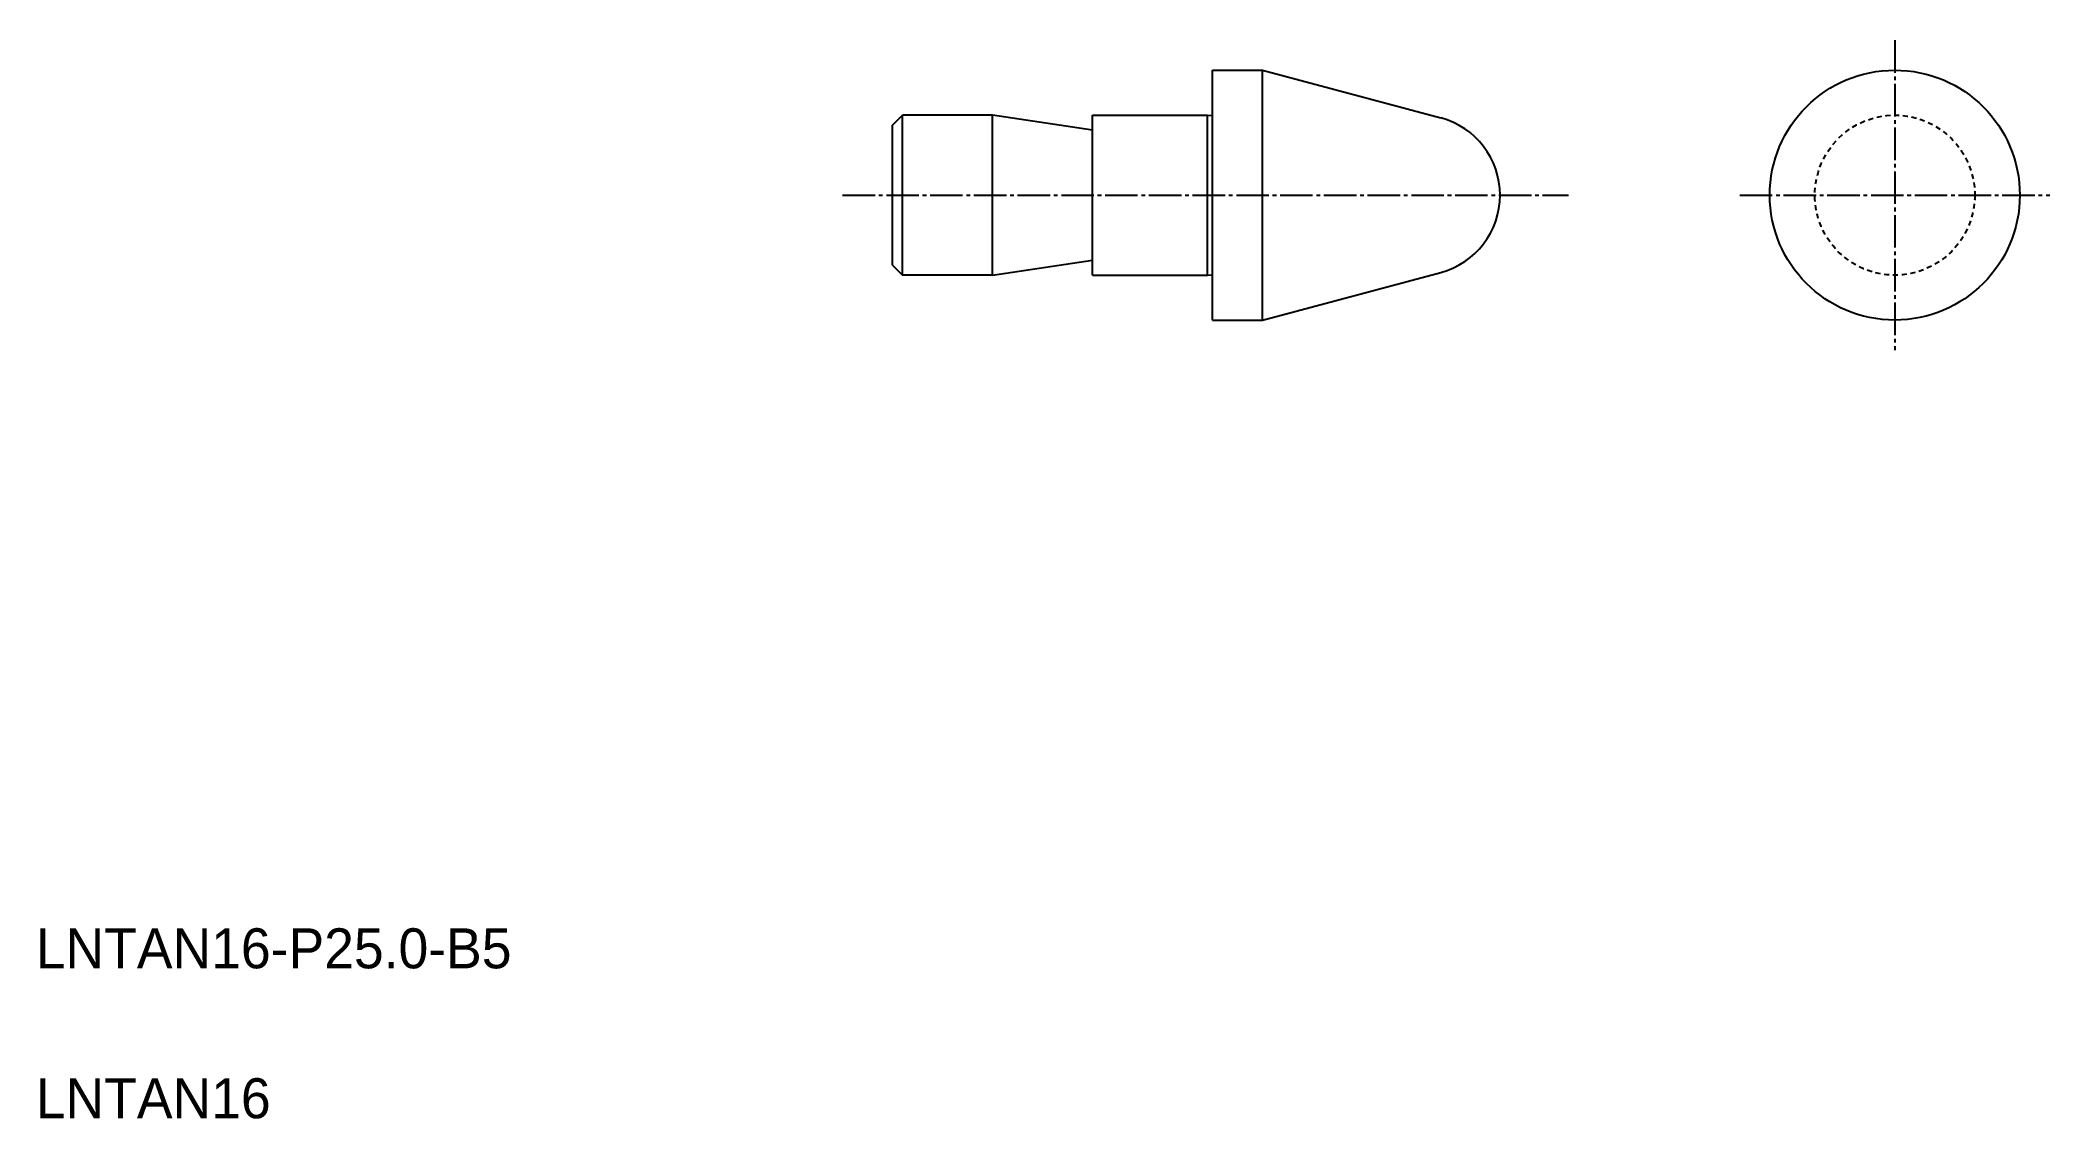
# Model space of a CAD drawing. Extents: x 10 to 211, y 10 to 118.
import ezdxf

# ---------------------------------------------------------------- set-up
doc = ezdxf.new("R2010")
doc.units = 0
doc.header["$LTSCALE"] = 0.25
doc.linetypes.add('CENTER', pattern=[17.5, 13, -1.5, 1.5, -1.5])
doc.linetypes.add('DASHED', pattern=[3.5, 2, -1.5])
doc.layers.get('0').update_dxf_attribs({"linetype": 'CONTINUOUS'})
doc.layers.add('CENTER', color=1, linetype='CENTER')
doc.styles.get("Standard").update_dxf_attribs({"font": 'txt', "height": 3.2})

msp = doc.modelspace()

# ---------------------------------------------------------------- linework, layer by layer
at = {"linetype": 'CONTINUOUS'}
for p, q in [((127.67, 89.85), (127.67, 114.85)), ((127.67, 114.85), (132.67, 114.85)), ((132.67, 114.85), (150.48, 110.08)), ((132.67, 89.85), (132.67, 114.85)), ((95.67, 109.35), (96.67, 110.35)), ((95.67, 95.35), (95.67, 109.35)), ((105.67, 110.35), (96.67, 110.35)), ((96.67, 94.35), (96.67, 110.35)), ((105.67, 94.35), (105.67, 110.35)), ((115.67, 108.85), (105.67, 110.35)), ((115.67, 94.35), (115.67, 110.35)), ((115.67, 110.35), (127.17, 110.35)), ((127.17, 94.35), (127.17, 110.35)), ((95.67, 95.35), (96.67, 94.35)), ((105.67, 94.35), (115.67, 95.85)), ((132.67, 89.85), (150.48, 94.62)), ((105.67, 94.35), (96.67, 94.35)), ((115.67, 94.35), (127.17, 94.35)), ((127.67, 89.85), (132.67, 89.85))]:
    msp.add_line(p, q, dxfattribs=at)
for p, q in [((127.17, 110.35), (127.67, 110.33)), ((127.17, 94.35), (127.67, 94.38)), ((137.13, 91.04), (137.13, 91.04)), ((141.58, 92.24), (141.58, 92.24))]:
    msp.add_line(p, q)
msp.add_circle((195.88, 102.35), 12.5, dxfattribs=at)
at = {"color": 3, "linetype": 'DASHED'}
msp.add_circle((195.88, 102.35), 8, dxfattribs=at)
at = {"linetype": 'CONTINUOUS'}
msp.add_arc((148.41, 102.35), 8, 285, 75, dxfattribs=at)
at = {"layer": 'CENTER', "color": 1, "linetype": 'CENTER'}
for p, q in [((195.88, 117.85), (195.88, 86.85)), ((90.67, 102.35), (163.24, 102.35)), ((180.38, 102.35), (211.38, 102.35))]:
    msp.add_line(p, q, dxfattribs=at)

# ---------------------------------------------------------------- texts
for s, p in [('LNTAN16-P25.0-B5', (10, 25)), ('LNTAN16', (10, 10))]:
    msp.add_text(s, height=4).set_placement(p)

doc.saveas('drawing.dxf')
